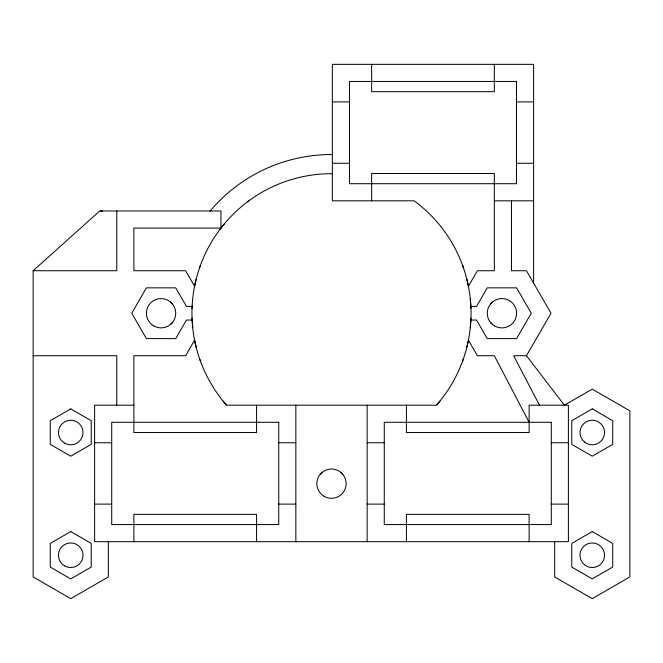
<?xml version="1.0" encoding="UTF-8"?>
<svg xmlns="http://www.w3.org/2000/svg" width="663" height="663" viewBox="0 0 663 663"><rect width="100%" height="100%" fill="white"/><g stroke="black" fill="none" stroke-linecap="round" stroke-linejoin="round"><path stroke-width="0.99" d="M192.038 308.37L192.146 305.933M470.962 318.107L470.282 327.82M194.516 286.607L196.099 279.479M468.484 339.862L466.901 346.998M199.555 267.802L201.221 263.228A139.545 139.545 0 0 1 205.033 254.261L206.077 252.064A139.545 139.545 0 0 1 319.334 174.22L321.762 174.029A139.545 139.545 0 0 1 329.063 173.714L332.37 173.698M462.633 360.962L463.445 358.666M194.582 340.185L185.607 355.733L133.876 355.733L133.876 432.533L256.581 432.533L256.581 405.201M468.418 286.283L477.393 270.736L494.341 270.736L494.341 173.482L371.636 173.482L371.636 200.823M539.491 405.201L513.651 355.733L526.463 355.733L550.994 313.234L526.463 270.736L511.455 270.736L511.455 200.823M220.058 229.257L224.6 223.539M439.95 401.057L436.453 405.201L226.547 405.201L223.05 401.057M209.931 211.224L211.729 209.118A158.706 158.706 0 0 1 240.47 183.237L242.757 181.662A158.706 158.706 0 0 1 317.668 155.134L320.428 154.918A158.706 158.706 0 0 1 328.732 154.562L332.37 154.537M170.49 324.464L172.297 322.657M320.27 474.244L322.077 472.437M490.703 303.811L492.51 302.005M108.342 541.679L108.342 576.951L70.75 598.656L33.15 576.951L33.15 270.736L99.723 210.983L220.945 210.983L220.945 228.089L133.876 228.089L133.876 270.736L185.607 270.736L194.582 286.283M247.523 201.792L249.479 200.342M100.403 211.149L102.367 210.983M332.37 101.903L349.476 101.903M516.494 101.903L533.607 101.903M332.37 163.264L349.476 163.264M516.494 163.264L533.607 163.264M494.341 200.823L533.607 200.823M33.15 270.736L116.763 270.736L116.763 210.983M192.121 306.43L186.46 306.43L175.728 287.85L146.415 287.85L131.763 313.234L146.415 338.619L175.728 338.619L186.46 320.038L192.121 320.038M470.879 306.43L476.54 306.43L487.272 287.85L516.585 287.85L531.237 313.234L516.585 338.619L487.272 338.619L476.54 320.038L470.879 320.038M33.15 355.733L116.763 355.733L116.763 405.201M133.876 405.201L94.61 405.201L94.61 541.679L568.39 541.679L568.39 405.201L529.124 405.201L529.124 432.533L406.419 432.533L406.419 405.201M94.61 442.76L111.716 442.76M278.733 442.76L295.847 442.76M367.153 442.76L384.267 442.76M551.284 442.76L568.39 442.76M94.61 504.112L111.716 504.112M278.733 504.112L295.847 504.112M367.153 504.112L384.267 504.112M551.284 504.112L568.39 504.112M490.703 322.657L492.51 324.464M170.49 302.005L172.297 303.811M340.923 472.437L342.73 474.244M526.463 355.733L564.404 405.201L592.25 389.123L629.85 410.828L629.85 576.951L592.25 598.656L554.658 576.951L554.658 541.679M468.418 340.185L477.393 355.733L494.341 355.733L529.124 422.306M199.555 358.666L201.221 363.241A139.545 139.545 0 0 0 226.182 404.786M462.633 265.507L463.445 267.802M466.901 279.479L468.484 286.607M196.099 346.998L194.516 339.862M192.038 318.107L192.991 330.24A139.545 139.545 0 0 0 200.367 360.962M470.282 298.648L470.962 308.37M533.607 283.118L533.607 64.344L332.37 64.344L332.37 200.823L414.176 200.823L415.477 201.792A139.545 139.545 0 0 1 436.818 404.786M529.124 541.679L529.124 514.339L406.419 514.339L406.419 541.679M494.341 64.344L494.341 91.685L371.636 91.685L371.636 64.344M367.153 405.201L367.153 541.679M295.847 405.201L295.847 541.679M256.581 541.679L256.581 514.339L133.876 514.339L133.876 541.679M192.718 327.82A139.545 139.545 0 0 1 192.718 298.648L192.991 296.228A139.545 139.545 0 0 1 200.367 265.507M70.75 408.88L50.264 420.707L50.264 444.359L70.75 456.194L91.229 444.359L91.229 420.707L70.75 408.88M70.75 531.585L50.264 543.411L50.264 567.072L70.75 578.898L91.229 567.072L91.229 543.411L70.75 531.585M592.25 408.88L571.771 420.707L571.771 444.359L592.25 456.194L612.736 444.359L612.736 420.707L592.25 408.88M592.25 531.585L571.771 543.411L571.771 567.072L592.25 578.898L612.736 567.072L612.736 543.411L592.25 531.585M516.494 81.458L349.476 81.458L349.476 183.709L516.494 183.709L516.494 81.458M278.733 422.306L111.716 422.306L111.716 524.566L278.733 524.566L278.733 422.306M551.284 422.306L384.267 422.306L384.267 524.566L551.284 524.566L551.284 422.306M584.368 564.644A12.274 12.274 0 0 0 604.341 557.376A12.274 12.274 0 0 0 588.056 543.71A12.274 12.274 0 0 0 584.368 564.644M153.741 325.931A14.661 14.661 0 0 0 175.728 313.234A14.661 14.661 0 0 0 153.741 300.546A14.661 14.661 0 0 0 153.741 325.931M64.609 565.87A12.274 12.274 0 0 0 83.016 555.246A12.274 12.274 0 0 0 64.609 544.613A12.274 12.274 0 0 0 64.609 565.87M64.609 443.157A12.274 12.274 0 0 0 83.016 432.533A12.274 12.274 0 0 0 64.609 421.908A12.274 12.274 0 0 0 64.609 443.157M584.368 441.931A12.274 12.274 0 0 0 604.341 434.663A12.274 12.274 0 0 0 588.056 421.005A12.274 12.274 0 0 0 584.368 441.931M324.174 496.355A14.661 14.661 0 0 0 346.161 483.667A14.661 14.661 0 0 0 324.174 470.97A14.661 14.661 0 0 0 324.174 496.355M494.598 325.931A14.661 14.661 0 0 0 516.585 313.234A14.661 14.661 0 0 0 494.598 300.546A14.661 14.661 0 0 0 494.598 325.931"/></g></svg>
